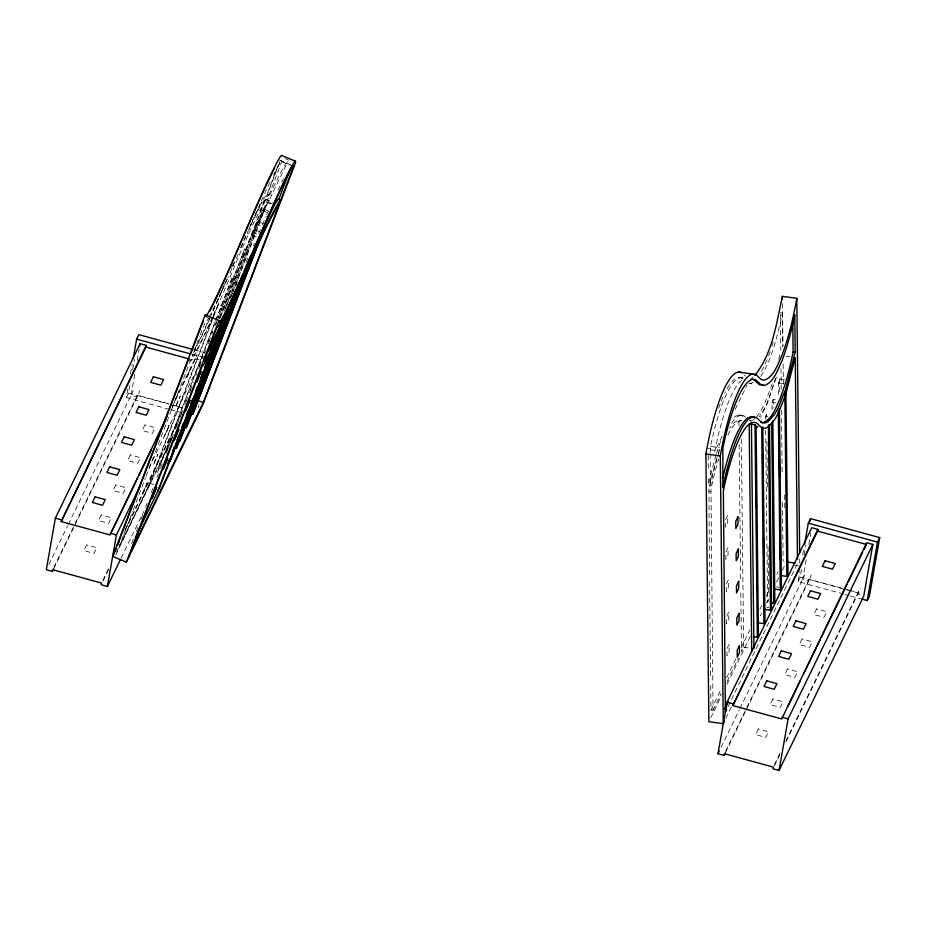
<?xml version="1.0" encoding="UTF-8"?>
<svg xmlns="http://www.w3.org/2000/svg" width="926" height="926" viewBox="0 0 926 926"><rect width="100%" height="100%" fill="white"/><g stroke="black" fill="none" stroke-linecap="round" stroke-linejoin="round"><path stroke-width="0.69" stroke-dasharray="4.63 3.47" d="M188.453 359.705L190.409 360.804A102.902 4.225 -67.3 0 0 197.088 350.491L200.375 343.87A102.902 4.225 -67.3 0 0 211.996 318.833M200.224 364.902L198.685 368.652M219.323 318.903L265.16 198.997L261.155 204.241L248.781 229.544M255.865 213.57L263.007 199.414L267.001 194.321L279.455 161.795M267.012 194.171L268.957 195.143L268.343 195.027C246.929 231.905 233.028 272.707 215.04 311.31A102.902 4.225 -67.3 0 1 192.261 355.978L196.254 345.282M268.957 195.143L281.921 161.17A102.902 4.225 -67.3 0 0 271.955 178.105M286.805 163.752L286.829 163.219A102.902 4.225 -67.3 0 0 253.817 231.199L252.115 235.192L287.998 161.298M169.261 409.338L126.353 397.578L128.066 387.844M130.508 373.919L132.221 364.184M126.353 397.578L128.54 393.075L130.01 384.73M132.696 369.416L134.409 359.682M134.71 374.347L131.029 395.252L137.129 396.93L137.442 395.205L168.648 403.759M137.152 360.411L139.12 349.264M198.477 407.857L198.963 405.079M843.702 594.098L798.038 581.586L799.995 570.451M802.68 555.149L803.907 548.192M798.038 581.586L800.214 577.083L801.684 568.738M804.138 554.824L805.851 545.078M806.141 559.755L802.703 579.259L808.815 580.938L809.116 579.213L848.471 590.001M808.838 544.419L810.794 533.272M710.161 452.525L710.543 446.309A102.902 22.664 -82.2 0 1 743.555 378.329M716.921 459.308A102.902 22.664 -82.2 0 0 710.96 483.8L710.531 486.023L708.471 485.733L708.899 483.522A102.902 22.664 -82.2 0 1 716.087 454.851M709.466 574.641L708.957 488.87A102.902 22.664 -82.2 0 1 716.979 457.502M710.705 685.564L710.971 710.057L713.032 710.335L711.018 489.148A102.902 22.664 -82.2 0 1 718.622 459.122M780.363 312.756L782.424 313.034C777.516 334.795 772.828 357.494 760.755 376.593M778.766 359.496L780.352 352.459M775.502 378.317L767.666 402.613L760.559 417.256M784.553 379.556L779.611 378.873L778.546 382.936L778.697 397.312M771.89 346.231L773.534 340.872M772.307 383.711L764.054 405.356L756.982 416.746M776.428 377.299L766.115 405.646L759.031 417.024M768.545 356.047L770.224 351.405M772.134 409.662L772.053 402.428L773.129 399.453L778.072 400.125M123.389 535.506L119.269 546.271L149.885 483.222L218.351 304.48L225.713 307.559M123.91 534.152L132.673 511.268M133.194 509.925L145.567 477.619M146.077 476.277L154.85 453.393M155.36 452.05L170.824 411.665M171.345 410.322L180.107 387.438M180.628 386.096L190.42 360.527M196.752 343.986L199.75 336.173M200.248 334.876L205.213 322.155A102.902 4.225 -67.3 0 0 208.466 318.243M142.176 494.31L146.829 483.36L144.363 489.808M164.446 436.169L169.099 425.219L166.634 431.666M147.697 487.724L214.89 312.328M215.214 321.623L157.304 472.792L215.469 321.553M215.735 320.269L232.947 275.925L238.839 278.39M215.989 320.222L232.947 275.925M167.479 449.839L169.03 445.8M171.611 439.063L173.683 433.669M176.785 425.578L178.324 421.527M180.906 414.79L182.978 409.396M186.08 401.305L187.619 397.266M190.2 390.529L193.303 382.438M195.884 375.701L196.914 373.004M199.507 366.256L201.567 360.862M208.801 341.995L212.934 331.207L211.51 335.525M214.994 325.813L217.575 319.076M218.096 317.722L244.603 249.117L250.495 251.583M131.666 543.631L134.235 536.906M136.307 531.524L138.877 524.787M140.937 519.405L143.518 512.68M145.579 507.298L147.13 503.258M151.251 492.493L152.802 488.453M156.922 477.677L158.473 473.649M160.534 468.267L163.115 461.53M166.205 453.451L167.756 449.423M170.847 441.343L172.398 437.303M175.489 429.224L177.04 425.184M180.13 417.117L181.67 413.077M184.772 404.998L187.341 398.273M189.413 392.89L190.953 388.851M204.577 353.281L206.07 349.38M208.072 344.183L209.565 340.27M215.642 324.725L216.672 322.028M217.193 320.674L244.603 249.117M219.323 318.139L253.608 229.243L259.5 231.697M220.608 316.576L256.166 223.745L257.347 221.279L263.239 223.733M220.203 317.815L280.682 159.909M224.011 311.321L225.55 307.293M226.071 305.95L262.602 210.561L263.447 208.975L268.158 210.943M225.238 308.705L263.447 208.975M230.053 299.167L267.093 202.458L267.568 201.845L272.279 203.801M232.391 293.646L267.568 201.845M235.76 286.435L237.299 282.407M246.189 262.22L247.74 258.169M224.914 283.414L218.802 297.535M231.396 268.239L232.958 264.593M221.985 290.752L226.801 279.49M240.899 247.913L246.166 235.574M248.342 230.481L247.207 233.144L257.023 237.241M253.388 245.76L254.418 243.33M218.235 298.832L213.084 310.488A102.902 4.225 -67.3 0 1 211.278 314.504M232.669 265.785L234.232 262.185M221.453 292.003L211.232 315.326M238.225 254.164L228.004 277.487M218.351 304.48L213.2 316.148M767.191 359.774L760.072 374.417M240.679 247.485L247.057 233.259M250.182 225.678L251.525 222.772M252.092 221.557L253.215 219.126M48.812 564.582L67.644 525.806M68.269 524.51L133.217 390.749M53.963 567.117L74.67 524.463M75.307 523.167L139.618 390.703M53.662 568.83L139.317 392.427M174.968 400.101L197.238 354.241M172.155 406.989L196.937 355.954M149.063 467.699L201.162 360.411L195.05 358.744L194.749 360.457L189.321 358.975M201.706 359.288L203.35 355.908M124.836 529.938L181.936 412.359M125.195 530.552L178.521 420.751M102.809 580.498L109.094 567.569M116.618 552.058L172.479 437.026M103.133 580.926L108.782 569.293M115.692 555.079L171.553 440.035M121.167 558.042L143.762 511.511M722.13 436.308L714.872 451.251L715.682 447.015A102.902 22.664 -82.2 0 1 741.633 380.25M735.221 409.35L747.074 384.95M710.971 710.057L721.018 689.384M726.655 677.751L736.066 658.374M741.089 648.038L749.875 629.946M759.91 609.273L761.797 605.396M766.184 596.344L768.696 591.182M776.856 574.386L778.106 571.793M713.032 710.335L721.238 693.424M726.933 681.721L738.3 658.305M741.332 439.341L743.647 647.297L741.46 651.8L740.765 589.874M710.751 717.824L721.412 695.866M727.06 684.233L750.268 636.44M760.304 615.767L761.554 613.186M766.578 602.849L768.464 598.972M776.613 582.188L779.125 577.014M782.262 570.555L784.773 565.392M768.661 600.303L767.561 602.548L765.617 427.858M727.882 706.862L797.529 563.436M725.776 718.507L731.424 706.885M721.122 747.294L739.318 709.814M739.943 708.517L804.891 574.757M725.648 751.125L746.356 708.471M746.981 707.175L811.303 574.71M725.347 752.838L811.002 576.435M774.495 764.506L780.143 752.873M785.792 741.24L860.15 588.103M774.194 766.23L780.468 753.301M786.116 741.668L859.849 589.816M765.524 419.189L765.489 416.306L766.589 414.292L769.055 414.628M756.125 417.51L752.479 420.242M752.005 377.403L753.093 376.975M753.151 382.334L749.921 383.572L754.123 383.04M745.777 417.452L743.972 415.809L738.913 414.917L735.684 416.156A102.902 22.664 -82.2 0 0 732.281 419.223M740.974 415.195L737.744 416.434A102.902 22.664 -82.2 0 0 730.822 424.363M727.905 435.046A102.902 22.664 -82.2 0 1 737.802 421.793L741.032 420.554L738.971 420.265L735.742 421.515A102.902 22.664 -82.2 0 0 729.526 428.321M750.338 421.064L751.368 420.67M786.07 356.313L790.005 356.846M738.497 377.426L743.127 378.063M778.546 382.936L783.477 383.619M772.053 402.428L775.757 402.937M765.489 416.306L767.967 416.642M710.543 446.309L719.548 447.547M708.054 448.253L710.115 448.531M710.126 449.723L719.132 450.962M708.54 491.093L710.589 491.37M794.566 565.346L798.49 565.89M776.451 586.957L778.916 587.292M766.612 607.225L769.078 607.56M743.647 647.297L750.072 648.177M748.984 383.237L751.981 383.862M738.913 414.917L741.911 415.531L744.631 417.985M749.4 420.728L751.403 421.133M738.971 420.265L741.969 420.89M194.182 349.796L205.248 352.829M191.995 354.299L203.06 357.332M174.076 405.252L182.214 407.475M849.825 590.371L857.962 592.605L857.661 594.318L861.33 595.325M128.54 393.075L168.682 404.072M170.06 404.454L182.515 407.868M800.214 577.083L862.5 594.145M170.639 409.709L181.716 412.741M845.091 594.48L849.246 595.615M850.624 595.997L860.312 598.647M285.162 158.635L288.588 160.071M279.965 160.348L290.509 164.759M279.953 160.499L281.921 161.321M281.898 161.703L290.486 165.291M265.16 198.997L271.399 201.613M265.137 199.287L272.638 202.412M267.093 202.458L270.623 203.928M262.602 210.561L267.313 212.529M256.166 223.745L262.058 226.21M252.254 232.148L258.146 234.614M242.878 253.018L248.77 255.472M230.724 281.134L236.616 283.587M206.348 317.016L210.098 318.59M149.885 483.222L153.566 484.761M744.145 375.146L745.28 376.176M742.363 378.827L741.495 378.04A102.902 22.664 -82.2 0 0 724.78 393.133M799.717 558.876L799.763 563.193M782.493 303.543L782.979 346.729M783.164 363.999L783.396 384.151M784.623 495.005L784.785 509.393M782.424 313.034L782.783 346.197M780.375 314.192L780.78 350.236M780.977 368.548L781.22 390.147M781.451 410.299L782.169 475.084M782.47 502.436L783.13 561.457M779.611 378.873L779.773 393.272M773.129 399.453L773.233 408.1M766.589 414.292L766.624 417.175M766.89 441.69L767.423 489.275M768.071 546.953L768.58 593.091M738.89 421.376L738.936 425.694M739.145 444.411L740.65 579.792M710.173 453.914L710.531 486.023M708.135 455.465L708.297 469.876M708.402 478.534L708.471 485.733M709.548 581.852L710.601 676.929M232.565 293.218A102.902 4.225 -67.3 0 1 228.826 301.286M228.247 302.513A102.902 4.225 -67.3 0 1 226.581 306.043M258.724 233.248A102.902 4.225 -67.3 0 1 260.31 229.59M262.405 224.775A102.902 4.225 -67.3 0 1 266.202 216.105M266.757 214.855A102.902 4.225 -67.3 0 1 268.413 211.14M277.95 190.224A102.902 4.225 -67.3 0 1 281.261 183.255M281.77 182.202A102.902 4.225 -67.3 0 1 283.483 178.706M227.402 278.842A102.902 4.225 -67.3 0 1 219.011 297.188M218.432 298.415A102.902 4.225 -67.3 0 1 209.218 316.912M248.909 229.15A102.902 4.225 -67.3 0 1 254.129 217.135M254.696 215.851A102.902 4.225 -67.3 0 1 271.445 179.158M209.426 319.343A102.902 4.225 -67.3 0 1 198.419 343.048L195.131 349.669A102.902 4.225 -67.3 0 1 192.446 354.739M210.688 315.824A102.902 4.225 -67.3 0 1 194.298 349.912M717.743 456.506A102.902 22.664 -82.2 0 1 718.981 452.432M716.504 453.485A102.902 22.664 -82.2 0 1 721.655 438.716M718.622 408.262A102.902 22.664 -82.2 0 1 720.798 402.347M721.238 401.236A102.902 22.664 -82.2 0 1 724.271 394.187M718.252 453.601A102.902 22.664 -82.2 0 1 719.965 448.67M155.776 458.798L153.311 465.234L157.964 454.296L155.776 458.798M178.047 400.657L175.581 407.093L180.234 396.154L178.047 400.657M189.182 371.581L186.716 378.028L191.369 367.078L189.182 371.581M86.627 544.974L83.884 550.611L94.07 553.401L96.802 547.764L86.627 544.974M101.2 514.96L98.469 520.586L108.643 523.375L111.375 517.75L101.2 514.96M115.773 484.935L113.041 490.572L123.216 493.35L125.948 487.724L115.773 484.935M130.358 454.921L127.614 460.546L137.8 463.336L140.532 457.71L130.358 454.921M144.931 424.895L142.199 430.532L152.373 433.31L155.105 427.685L144.931 424.895M727.639 515.469L725.452 519.972L725.533 527.114L727.72 522.611L727.639 515.469M727.998 547.694L725.81 552.197L725.891 559.327L728.079 554.824L727.998 547.694M728.357 579.908L726.169 584.41L726.25 591.552L728.438 587.049L728.357 579.908M728.716 612.132L726.528 616.635L726.609 623.777L728.797 619.274L728.716 612.132M729.075 644.346L726.887 648.848L726.968 655.99L729.156 651.487L729.075 644.346M758.301 728.982L755.57 734.619L765.744 737.409L768.476 731.772L758.301 728.982M772.874 698.968L770.143 704.593L780.317 707.383L783.06 701.758L772.874 698.968M787.459 668.942L784.727 674.579L794.902 677.369L797.633 671.732L787.459 668.942M802.032 638.928L799.3 644.554L809.474 647.343L812.206 641.718L802.032 638.928M816.605 608.903L813.873 614.54L824.059 617.318L826.791 611.692L816.605 608.903"/><path stroke-width="1.39" d="M218.93 320.546L218.837 322.236A102.902 4.225 -67.3 0 0 241.628 277.58L257.196 241.744A102.902 4.225 -67.3 0 1 295.463 162.941L202.921 404.523L126.387 562.128L112.648 556.399L205.19 314.805L218.93 320.546L126.387 562.128M280.728 200.19L280.115 199.947C258.713 236.825 244.811 277.626 226.824 316.229A102.902 4.225 -67.3 0 1 204.033 360.885L216.985 327.063A102.902 4.225 -67.3 0 0 239.776 282.407L260.692 234.07A102.902 4.225 -67.3 0 1 293.704 166.09L280.728 200.19L278.159 199.125L274.779 204.333L255.993 243.746M167.432 415.612L110.02 534.95L61.174 521.57L145.903 347.076L146.204 345.363L140.092 343.685L55.363 518.178L46.3 569.745L52.412 571.423L53.662 568.83M52.412 571.423L52.713 569.698L101.559 583.079L101.258 584.804L107.358 586.471L120.542 559.327M61.174 521.57L146.204 345.363M133.205 358.617L136.631 339.136L138.819 334.633L192.793 349.415M139.606 346.474L140.092 343.685M107.358 586.471L116.433 534.904L140.277 485.791M717.986 753.752L727.049 702.186L811.778 527.693L817.878 529.371L817.577 531.084L732.848 705.577L781.706 718.958L866.736 542.752L872.836 544.419L863.773 595.997L779.044 770.478L772.932 768.812L773.233 767.087L724.387 753.706L724.086 755.431L717.986 753.752L719.236 751.171M732.848 705.577L817.878 529.371M804.636 544.013L808.305 523.144L810.493 518.641L879.7 537.601L869.421 596.043L867.234 600.546L861.701 599.029M810.007 521.419L810.493 518.641M779.044 770.478L788.107 718.912L872.836 544.419M867.234 600.546L877.512 542.104L879.7 537.601M799.659 553.111L796.823 298.322L782.412 296.343C776.335 323.29 772.712 353.396 754.794 375.447M796.823 298.322C793.246 318.023 788.744 337.666 781.532 356.383C777.308 364.925 774.124 376.65 764.263 380.192L761.265 379.579L758.556 377.125A102.902 22.664 -82.2 0 0 720.289 455.928L723.275 723.669L708.865 721.701L705.89 453.948A102.902 22.664 -82.2 0 1 741.437 372.692M792.783 321.658L793.119 351.926C789.89 367.888 785.815 383.734 779.947 398.944C775.733 407.486 772.539 419.2 762.688 422.754L760.686 422.337M795.179 352.216L785.468 389.696L778.465 407.336L774.9 413.876L767.978 421.793L764.749 423.032L761.739 422.418L756.322 417.499L753.313 416.885L750.083 418.124A102.902 22.664 -82.2 0 0 723.31 485.49L722.882 487.713L722.882 447.999A102.902 22.664 -82.2 0 1 755.905 380.019L761.322 384.938L764.332 385.552C774.182 381.998 777.365 370.284 781.59 361.742C787.459 346.532 791.522 330.686 794.763 314.724L795.179 352.216L793.119 351.926M188.453 359.705L117.301 545.449L119.188 541.571M190.802 353.57L203.269 321.044M167.895 463.602L169.435 459.574M172.514 451.518L174.065 447.49M177.144 439.445L178.683 435.417M181.774 427.361L183.313 423.332M186.404 415.288L187.943 411.26M191.022 403.204L192.573 399.175M195.652 391.131L197.192 387.103M200.282 379.047L202.852 372.333M204.912 366.962L207.482 360.26M209.531 354.889L212.1 348.176M157.513 491.822L215.908 339.356M222.113 323.174L224.705 316.426M217.807 335.606L159.7 487.319L135.404 537.358M223.988 319.493L228.097 308.752M221.395 326.924L169.759 461.738L223.085 323.128M173.961 447.246L176.322 448.23L229.845 308.508M230.875 305.811L232.414 301.783M233.167 300.429L176.322 448.23M236.292 293.473L179.598 441.47L238.989 287.037M247.392 268.1L186.161 427.962L252.81 254.557M248.423 265.415L249.974 261.387M260.125 238.491L192.712 414.454L261.039 236.697M278.772 199.368L290.729 168.15M203.199 402.59L278.888 205.016L278.263 204.773C256.861 241.663 242.959 282.465 224.972 321.067A102.902 4.225 -67.3 0 1 212.158 348.789L208.871 355.399A102.902 4.225 -67.3 0 1 202.181 365.724L131.052 551.19L203.199 402.59L198.21 400.507M244.73 233.537L226.037 276.677A102.902 4.225 -67.3 0 1 221.349 287.072M245.24 232.322L246.953 228.34A102.902 4.225 -67.3 0 1 272.765 171.669M239.892 280.833L224.856 315.407A102.902 4.225 -67.3 0 1 204.044 358.281M240.424 279.583L242.658 274.374M244.209 270.728L245.251 268.297M245.772 267.07L250.992 255.055M254.303 247.566L255.437 245.02M223.016 320.246L228.016 308.937M111.907 531.073L137.638 478.082M138.888 475.501L151.447 449.642M156.459 439.306L164.62 422.499M113.273 555.102L116.41 548.643M753.637 636.66L757.341 637.169L758.429 634.912L756.102 425.775L754.979 424.756L750.037 424.073M757.723 622.816L763.904 623.661L764.992 621.404L762.827 427.002M764.286 609.308L770.455 610.153L771.555 607.896L769.518 424.884M771.265 603.058L773.742 603.393L774.83 601.148L772.828 420.913M774.124 589.04L780.294 589.885L781.394 587.64L779.403 408.945M780.687 575.532L786.857 576.377L787.957 574.132L785.919 391.247M724.583 709.142L728.368 701.341M726.632 709.443L725.382 712.036L723.368 490.849A102.902 22.664 -82.2 0 1 750.141 423.483L753.382 422.244L756.38 422.858L761.809 427.777L764.807 428.391L768.036 427.152L774.958 419.223L778.523 412.683L785.526 395.055L795.237 357.563L797.483 559.119M723.275 723.669L724.526 721.088M724.086 755.431L725.347 752.838M787.98 706.04L800.527 680.182M803.664 673.723L819.985 640.121M821.246 637.528L846.977 584.538M848.228 581.956L862.662 552.22M863.923 549.639L866.435 544.465L817.577 531.084M208.929 350.514L210.19 347.968A102.902 4.225 -67.3 0 0 213.443 341.173M763.29 384.869L759.274 384.649L753.845 379.729A102.902 22.664 -82.2 0 0 750.847 379.116M738.439 372.078L752.838 374.046M755.547 426.585L758.012 426.921M705.89 453.948L720.289 455.928M787.054 562.001L794.913 563.077M754.262 417.221L751.264 416.607L748.023 417.846A102.902 22.664 -82.2 0 0 722.801 478.082M136.631 339.136L190.606 353.917M808.305 523.144L877.512 542.104M145.903 347.076L189.321 358.975M55.363 518.178L61.475 519.856M110.321 533.237L116.433 534.904M727.049 702.186L733.149 703.864M782.007 717.245L788.107 718.912M295.556 161.251L281.817 155.522A102.902 4.225 -67.3 0 0 243.457 236.003L227.889 271.839A102.902 4.225 -67.3 0 1 205.734 316.46M291.725 165.546L293.692 166.367M784.831 393.851L786.857 576.377M782.412 296.343L782.447 299.225M779.229 444.746L779.599 477.793M780.155 528.098L780.514 559.721M778.303 410.507L780.294 589.885M772.735 464.632L773.106 497.91M773.673 548.539L774.032 580.359M771.728 422.927L773.742 603.393M768.395 424.965L770.455 610.153M762.561 454.504L762.92 486.335M763.475 536.964L763.846 570.242M761.716 427.43L763.904 623.661M756.067 474.193L756.438 507.379M757.005 557.88L757.352 589.63M754.979 424.756L757.341 637.169M751.426 423.425L753.926 648.709M749.192 424.224L751.727 651.765M222.402 321.588A102.902 4.225 -67.3 0 1 214.022 339.946M273.274 170.662A102.902 4.225 -67.3 0 1 274.698 167.93M220.782 288.299A102.902 4.225 -67.3 0 1 213.732 303.334M213.223 304.399A102.902 4.225 -67.3 0 1 209.936 311.009M154.457 491.961L151.991 498.408L156.644 487.458L154.457 491.961M165.592 462.896L163.126 469.332L167.78 458.393L165.592 462.896M176.727 433.819L174.262 440.267L178.915 429.317L176.727 433.819M187.862 404.755L185.397 411.19L190.05 400.252L187.862 404.755M198.997 375.678L196.532 382.125L201.185 371.176L198.997 375.678M95.089 496.845L92.357 502.482L102.531 505.26L105.263 499.635L95.089 496.845M109.662 466.831L106.93 472.457L117.104 475.246L119.836 469.621L109.662 466.831M124.234 436.806L121.503 442.431L131.677 445.221L134.42 439.595L124.234 436.806M138.819 406.792L136.087 412.417L146.262 415.207L148.993 409.581L138.819 406.792M153.392 376.766L150.66 382.392L160.835 385.181L163.566 379.556L153.392 376.766M737.929 516.882L735.742 521.384L735.823 528.526L738.01 524.023L737.929 516.882M738.288 549.095L736.101 553.598L736.182 560.739L738.358 556.237L738.288 549.095M738.647 581.32L736.459 585.822L736.54 592.964L738.716 588.461L738.647 581.32M739.006 613.533L736.818 618.036L736.899 625.177L739.075 620.675L739.006 613.533M739.365 645.758L737.177 650.26L737.258 657.402L739.434 652.899L739.365 645.758M766.763 680.853L764.031 686.49L774.205 689.268L776.937 683.643L766.763 680.853M781.347 650.839L778.604 656.465L788.79 659.254L791.522 653.629L781.347 650.839M795.92 620.814L793.188 626.451L803.363 629.229L806.095 623.603L795.92 620.814M810.493 590.8L807.761 596.425L817.936 599.215L820.668 593.589L810.493 590.8M825.078 560.774L822.334 566.399L832.52 569.189L835.252 563.564L825.078 560.774"/></g></svg>
